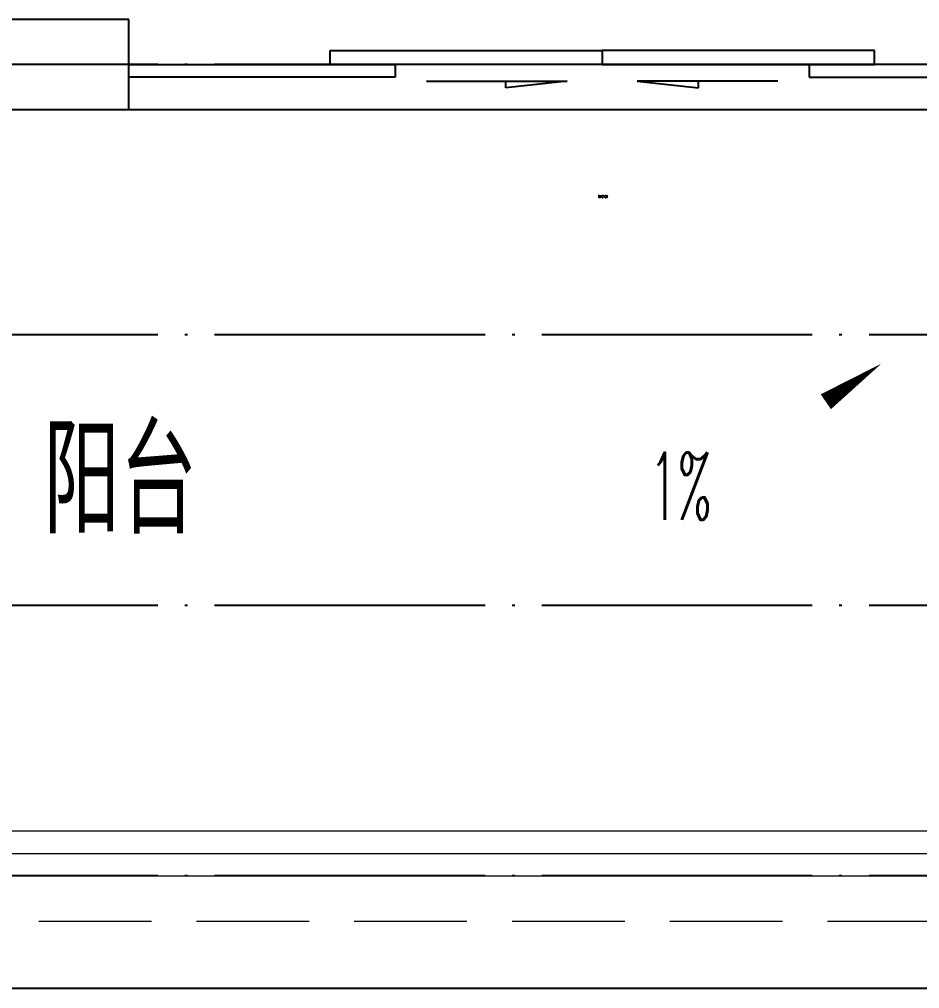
# Model space of a CAD drawing. Extents: x 27938 to 1507990, y 110129 to 923079.
# Drawn here: x 871624 to 873621, y 363574 to 365724 of the extents above; entities that cross this region are included whole.
import ezdxf

# ---------------------------------------------------------------- set-up
doc = ezdxf.new("R2010")
doc.units = 0
doc.header["$LTSCALE"] = 1000
doc.header["$MEASUREMENT"] = 0
doc.linetypes.add('DASH', pattern=[0.35, 0.25, -0.1])
doc.linetypes.add('DOTE', pattern=[2.42, 2, -0.2, 0.02, -0.2])
for name, color, linetype in [('DOTE', 1, 'Continuous'), ('PUB_TEXT', 4, 'Continuous'), ('WALL', 9, 'Continuous'), ('WINDOW', 4, 'Continuous'), ('WINDOW_TEXT', 7, 'Continuous'), ('看线', 251, 'Continuous')]:
    doc.layers.add(name, color=color, linetype=linetype)
for name, color, linetype, lineweight in [('平面-排水沟', 86, 'Continuous', 15), ('平面-栏杆', 135, 'Continuous', 15), ('平面-看线', 45, 'Continuous', 15)]:
    doc.layers.add(name, color=color, linetype=linetype, lineweight=lineweight)
doc.styles.add('_TCH_DIM', font='SIMPLEX.shx', dxfattribs={"width": 0.7, "bigfont": 'GBCBIG.shx'})
doc.styles.add('_TCH_WINDOW', font='SIMPLEX.shx', dxfattribs={"width": 0.7, "height": 3.5, "bigfont": 'GBCBIG.shx'})
doc.styles.get("Standard").update_dxf_attribs({"font": 'gbenor.shx', "bigfont": 'gbcbig.shx'})

# ---------------------------------------------------------------- blocks, each defined once
blk = doc.blocks.new('GDGDGDSDA')
at = {"layer": 'DOTE', "color": 0, "linetype": 'DOTE', "ltscale": 0.3}
for p, q in [((471334.8, 363358.3), (417334.8, 363358.3)), ((471334.8, 362758.3), (417334.8, 362758.3)), ((471334.8, 362158.3), (417334.8, 362158.3)), ((471334.8, 361558.3), (417334.8, 361558.3))]:
    blk.add_line(p, q, dxfattribs=at)
blk = doc.blocks.new('$DorLib2D$00000138')
at = {"color": 0, "linetype": 'Continuous'}
for p, q in [((-0.2875, 0), (-0.2875, 0.1538)), ((-0.2875, 0.1538), (0, 0.1538)), ((0, 0.1538), (0, 0)), ((0.2875, 0.1538), (0, 0.1538)), ((0.2875, 0), (0.2875, 0.1538)), ((-0.5, -0.1399), (-0.5, 0)), ((-0.5, 0), (-0.2188, 0)), ((0, 0), (-0.2875, 0)), ((-0.2188, 0), (-0.2188, -0.1399)), ((0, 0), (0.2875, 0)), ((0.2188, 0), (0.2188, -0.1399)), ((0.5, 0), (0.2188, 0)), ((0.5, 0), (0.5, -0.1946)), ((0.5, -0.1399), (0.5, 0)), ((-0.2188, -0.1399), (-0.5, -0.1399)), ((0.2188, -0.1399), (0.5, -0.1399)), ((-0.1857, -0.186), (-0.037, -0.186)), ((-0.037, -0.186), (-0.1019, -0.2583)), ((-0.1019, -0.2583), (-0.1019, -0.186)), ((0.1857, -0.186), (0.037, -0.186)), ((0.037, -0.186), (0.1019, -0.2583)), ((0.1019, -0.2583), (0.1019, -0.186))]:
    blk.add_line(p, q, dxfattribs=at)

msp = doc.modelspace()

# ---------------------------------------------------------------- linework, layer by layer
at = {"layer": 'WALL', "color": 8}
for p, q in [((871866.6, 365723.7), (871066.7, 365723.7)), ((871866.6, 365523.7), (871866.6, 365723.7)), ((871066.7, 365523.7), (871866.6, 365523.7))]:
    msp.add_line(p, q, dxfattribs=at)
at = {"layer": 'WINDOW', "color": 8}
msp.add_line((871866.6, 365523.7), (873966.6, 365523.7), dxfattribs=at)
at = {"layer": '平面-排水沟', "color": 8}
msp.add_lwpolyline([(873181.3, 364716.6, 0, 0, 0), (873536.4, 364960.4, 0, 40, 0), (873412.7, 364875.5, 0, 0, 0)], format="xyseb", dxfattribs=at)
at = {"layer": '平面-栏杆', "color": 8}
for points in [[(869566.6, 363873.7), (874216.6, 363873.7)], [(869566.6, 363823.7), (874216.6, 363823.7)]]:
    msp.add_lwpolyline(points, dxfattribs=at)
at = {"layer": '平面-看线', "color": 8}
msp.add_lwpolyline([(869566.6, 363923.7), (874216.6, 363923.7)], dxfattribs=at)
at = {"layer": '平面-看线', "color": 8, "linetype": 'DASH'}
msp.add_lwpolyline([(869566.6, 363723.7), (874216.6, 363723.7)], dxfattribs=at)
at = {"layer": '看线', "color": 8, "ltscale": 0.5}
msp.add_lwpolyline([(874216.6, 363573.7), (869566.6, 363573.7)], dxfattribs=at)

# ---------------------------------------------------------------- block references
at = {"layer": 'DOTE', "color": 169}
msp.add_blockref('GDGDGDSDA', (408581.8, 2265.4), dxfattribs=at)
at = {"layer": 'WINDOW', "color": 8}
ref = msp.add_blockref('$DorLib2D$00000138', (872916.6, 365623.7), dxfattribs=dict(at, xscale=2100, yscale=200, zscale=2100, rotation=1.055716874123975e-09))
ref.add_attrib('A', 'TLM2123', (872907.5, 365328.2), dxfattribs={"layer": 'WINDOW_TEXT', "color": 8, "ltscale": 0.5, "height": 5.95, "rotation": 0, "style": '_TCH_WINDOW', "width": 0.494118})

# ---------------------------------------------------------------- texts
at = {"layer": 'PUB_TEXT', "color": 8}
msp.add_text('阳台', height=236.31, dxfattribs=at).set_placement((871677.1, 364583))
at = {"layer": '平面-排水沟', "color": 7, "style": '_TCH_DIM', "width": 0.494118}
msp.add_text('1%', height=148.75, dxfattribs=at).set_placement((873021, 364613.9))

doc.saveas('drawing.dxf')
